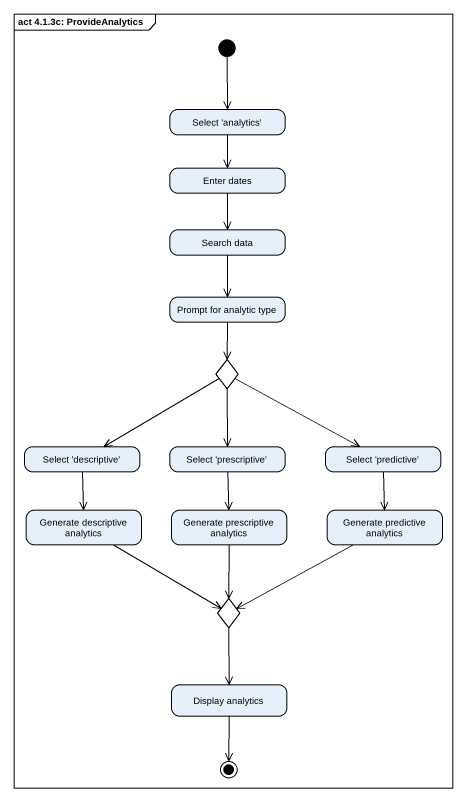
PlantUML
@startuml
mainframe act 4.1.3c: ProvideAnalytics
hide empty description
state "Select 'analytics'" as Select_analytics
state "Enter dates" as Enter_dates
state "Search data" as Search_data
state "Prompt for analytic type" as Prompt_for_analytic_type
state choice1 <<choice>>
state "Select 'descriptive'" as Select_descriptive
state "Select 'prescriptive'" as Select_prescriptive
state "Select 'predictive'" as Select_predictive
state "Generate descriptive analytics" as Generate_descriptive
state "Generate prescriptive analytics" as Generate_prescriptive
state "Generate predictive analytics" as Generate_predictive
state choice2 <<choice>>
state "Display analytics" as Display_analytics
[*] --> Select_analytics
Select_analytics --> Enter_dates
Enter_dates --> Search_data
Search_data --> Prompt_for_analytic_type
Prompt_for_analytic_type --> choice1
choice1 -left-> Select_descriptive
choice1 --> Select_prescriptive
choice1 -right-> Select_predictive
Select_descriptive --> Generate_descriptive
Select_prescriptive --> Generate_prescriptive
Select_predictive --> Generate_predictive
Generate_descriptive -right-> choice2
Generate_prescriptive --> choice2
Generate_predictive -left-> choice2
choice2 --> Display_analytics
Display_analytics --> [*]
@enduml
